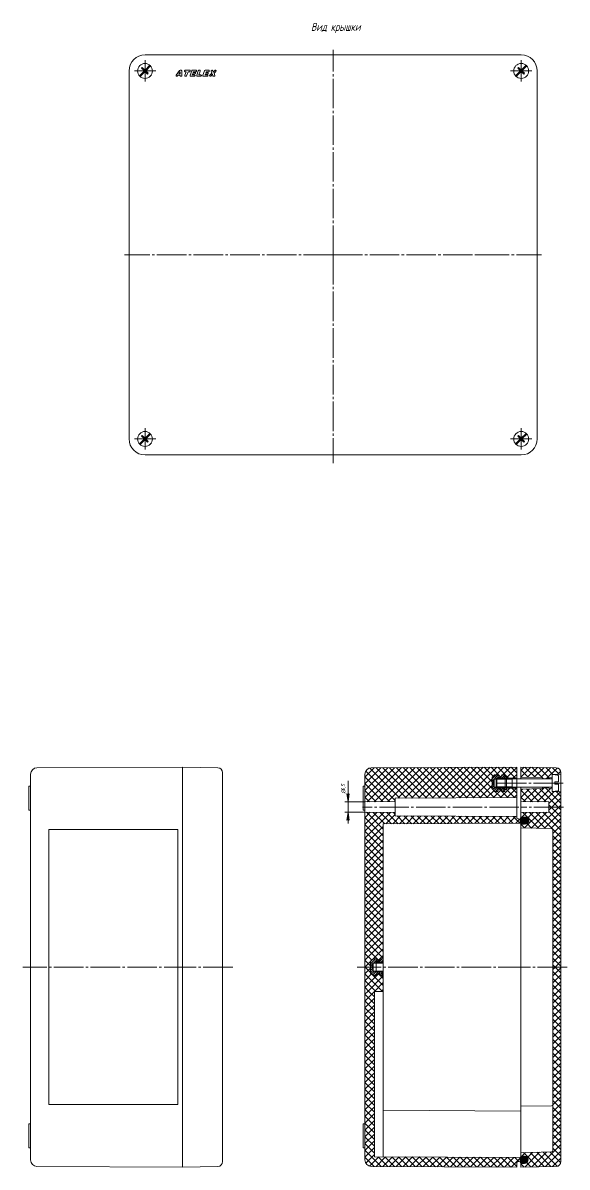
# Model space of a CAD drawing. Header units: millimetres. Extents: x -739 to 631, y -475 to 1399.
# Drawn here: x 291 to 631, y -125 to 590 of the extents above; entities that cross this region are included whole.
import ezdxf

# ---------------------------------------------------------------- set-up
doc = ezdxf.new("R2010")
doc.units = ezdxf.units.MM
for name, pattern in [('K5LT_AUXILIARY', [0]), ('K5LT_AXLED', [22.909525, 18.409525, -1.5, 1.5, -1.5]), ('K5LT_THIN', [0])]:
    doc.linetypes.add(name, pattern=pattern)
doc.styles.add('KDIMTEXTSTYLE', font='GOST_AU.SHX', dxfattribs={"width": 0.96, "oblique": 15, "height": 5})
doc.styles.add('KTEXTSTYLE', font='GOST_AU.SHX', dxfattribs={"width": 0.96, "height": 5})
doc.dimstyles.new('KDIMSTYLE (1.00)', dxfattribs={"dimtxt": 5, "dimasz": 1, "dimexe": 2, "dimexo": 0, "dimgap": 1, "dimtad": 1, "dimtxsty": 'KDIMTEXTSTYLE', "dimsah": 1, "dimcen": 0, "dimdle": 1, "dimadec": 0, "dimazin": 0, "dimtfac": 0.667, "dimtmove": 0, "dimatfit": 3, "dimfxl": 1, "dimtvp": 1, "dimtolj": 1, "dimtzin": 0, "dimarcsym": 0})
pattern_1 = [(45, (0, 0), (-2.12132, 2.12132), []), (135, (0, 0), (-2.12132, -2.12132), [])]
pattern_2 = [(45, (0, 0), (-0.7071068, 0.7071068), [])]
pattern_3 = [(45, (0, 0), (-0.21213204, 0.21213204), [])]

# ---------------------------------------------------------------- blocks, each defined once
blk = doc.blocks.new('U2')
at = {"color": 30, "linetype": 'K5LT_AXLED', "lineweight": 18, "true_color": 0xff8000}
for q in [(367.5, 566.65), (360.85, 560), (367.5, 553.35), (374.15, 560)]:
    blk.add_line((367.5, 560), q, dxfattribs=at)
blk = doc.blocks.new('U1')
at = {"color": 7, "linetype": 'K5LT_THIN', "lineweight": 18}
for p, q in [((367.09, 560.01), (364.01, 556.93)), ((367.51, 559.59), (364.43, 556.51)), ((365.35, 561.76), (365.77, 562.19)), ((365.35, 561.76), (367.09, 560.01)), ((365.77, 562.19), (367.54, 560.46)), ((367.51, 559.59), (369.08, 558.02)), ((370.57, 563.49), (367.54, 560.46)), ((370.99, 563.07), (367.96, 560.04)), ((367.96, 560.04), (369.54, 558.49)), ((369.08, 558.02), (369.54, 558.49)), ((371.06, 556.49), (371.09, 556.47)), ((371.46, 556.94), (371.48, 556.92))]:
    blk.add_line(p, q, dxfattribs=at)
blk.add_circle((367.5, 560), 4.65, dxfattribs=at)
blk.add_blockref('U2', (0, 0))
blk = doc.blocks.new('U4')
at = {"color": 30, "linetype": 'K5LT_AXLED', "lineweight": 18, "true_color": 0xff8000}
for q in [(602.5, 566.65), (595.85, 560), (602.5, 553.35), (609.15, 560)]:
    blk.add_line((602.5, 560), q, dxfattribs=at)
blk = doc.blocks.new('U3')
at = {"color": 7, "linetype": 'K5LT_THIN', "lineweight": 18}
for p, q in [((602.09, 560.01), (599.01, 556.93)), ((602.51, 559.59), (599.43, 556.51)), ((600.35, 561.76), (600.77, 562.19)), ((600.35, 561.76), (602.09, 560.01)), ((600.77, 562.19), (602.54, 560.46)), ((602.51, 559.59), (604.08, 558.02)), ((605.57, 563.49), (602.54, 560.46)), ((605.99, 563.07), (602.96, 560.04)), ((602.96, 560.04), (604.54, 558.49)), ((604.08, 558.02), (604.54, 558.49)), ((606.06, 556.49), (606.09, 556.47)), ((606.46, 556.94), (606.48, 556.92))]:
    blk.add_line(p, q, dxfattribs=at)
blk.add_circle((602.5, 560), 4.65, dxfattribs=at)
blk.add_blockref('U4', (0, 0))
blk = doc.blocks.new('U6')
at = {"color": 30, "linetype": 'K5LT_AXLED', "lineweight": 18, "true_color": 0xff8000}
for q in [(602.5, 336.65), (595.85, 330), (602.5, 323.35), (609.15, 330)]:
    blk.add_line((602.5, 330), q, dxfattribs=at)
blk = doc.blocks.new('U5')
at = {"color": 7, "linetype": 'K5LT_THIN', "lineweight": 18}
for p, q in [((602.09, 330.01), (599.01, 326.93)), ((602.51, 329.59), (599.43, 326.51)), ((600.35, 331.76), (600.77, 332.19)), ((600.35, 331.76), (602.09, 330.01)), ((600.77, 332.19), (602.54, 330.46)), ((602.51, 329.59), (604.08, 328.02)), ((605.57, 333.49), (602.54, 330.46)), ((605.99, 333.07), (602.96, 330.04)), ((602.96, 330.04), (604.54, 328.49)), ((604.08, 328.02), (604.54, 328.49)), ((606.06, 326.49), (606.09, 326.47)), ((606.46, 326.94), (606.48, 326.92))]:
    blk.add_line(p, q, dxfattribs=at)
blk.add_circle((602.5, 330), 4.65, dxfattribs=at)
blk.add_blockref('U6', (0, 0))
blk = doc.blocks.new('U8')
at = {"color": 30, "linetype": 'K5LT_AXLED', "lineweight": 18, "true_color": 0xff8000}
for q in [(367.5, 336.65), (360.85, 330), (367.5, 323.35), (374.15, 330)]:
    blk.add_line((367.5, 330), q, dxfattribs=at)
blk = doc.blocks.new('U7')
at = {"color": 7, "linetype": 'K5LT_THIN', "lineweight": 18}
for p, q in [((367.09, 330.01), (364.01, 326.93)), ((367.51, 329.59), (364.43, 326.51)), ((365.35, 331.76), (365.77, 332.19)), ((365.35, 331.76), (367.09, 330.01)), ((365.77, 332.19), (367.54, 330.46)), ((367.51, 329.59), (369.08, 328.02)), ((370.57, 333.49), (367.54, 330.46)), ((370.99, 333.07), (367.96, 330.04)), ((367.96, 330.04), (369.54, 328.49)), ((369.08, 328.02), (369.54, 328.49)), ((371.06, 326.49), (371.09, 326.47)), ((371.46, 326.94), (371.48, 326.92))]:
    blk.add_line(p, q, dxfattribs=at)
blk.add_circle((367.5, 330), 4.65, dxfattribs=at)
blk.add_blockref('U8', (0, 0))
blk = doc.blocks.new('U9')
at = {"color": 7, "linetype": 'K5LT_THIN', "lineweight": 18}
for p, q in [((386.96, 557.33), (389.05, 560.23)), ((389.46, 559.39), (388.7, 558.16)), ((388.7, 558.16), (389.36, 558.16)), ((389.09, 560.28), (389.05, 560.23)), ((389.38, 560.4), (389.09, 560.28)), ((389.36, 558.16), (389.46, 559.39)), ((389.38, 560.4), (390.1, 560.4)), ((390.38, 560.29), (390.1, 560.4)), ((390.5, 560.01), (390.38, 560.29)), ((390.5, 560.01), (390.56, 557.11)), ((392.17, 560.04), (392.2, 560.13)), ((392.17, 560.04), (392.19, 559.73)), ((392.19, 559.73), (392.42, 559.53)), ((392.3, 560.28), (392.2, 560.13)), ((392.59, 560.4), (392.3, 560.28)), ((392.36, 557.23), (393.15, 559.5)), ((392.42, 559.53), (392.55, 559.5)), ((393.15, 559.5), (392.55, 559.5)), ((392.59, 560.4), (395.29, 560.4)), ((394.38, 559.5), (393.5, 556.97)), ((395.26, 559.5), (394.38, 559.5)), ((395.26, 559.5), (395.54, 559.62)), ((395.42, 560.38), (395.29, 560.4)), ((395.65, 560.17), (395.42, 560.38)), ((395.54, 559.62), (395.64, 559.78)), ((395.63, 557.23), (396.64, 560.13)), ((395.67, 559.86), (395.64, 559.78)), ((395.67, 559.86), (395.65, 560.17)), ((396.73, 560.28), (396.64, 560.13)), ((397.02, 560.4), (396.73, 560.28)), ((397.22, 558.24), (396.99, 557.59)), ((397.02, 560.4), (399.29, 560.4)), ((398.67, 558.24), (397.22, 558.24)), ((397.65, 559.5), (397.48, 559)), ((397.48, 559), (398.66, 559)), ((399.26, 559.5), (397.65, 559.5)), ((398.76, 558.98), (398.66, 559)), ((398.67, 558.24), (398.96, 558.36)), ((399.01, 558.8), (398.76, 558.98)), ((398.96, 558.36), (399.05, 558.49)), ((399.05, 558.49), (399.01, 558.8)), ((399.26, 559.5), (399.54, 559.62)), ((399.42, 560.38), (399.29, 560.4)), ((399.65, 560.17), (399.42, 560.38)), ((399.54, 559.62), (399.64, 559.78)), ((399.67, 559.86), (399.64, 559.78)), ((399.67, 559.86), (399.65, 560.17)), ((399.78, 557.23), (400.78, 560.13)), ((400.88, 560.28), (400.78, 560.13)), ((401.16, 560.4), (400.88, 560.28)), ((401.92, 559.86), (401.15, 557.64)), ((401.16, 560.4), (401.54, 560.4)), ((401.67, 560.38), (401.54, 560.4)), ((401.91, 560.17), (401.67, 560.38)), ((401.92, 559.86), (401.91, 560.17)), ((403.63, 557.23), (404.63, 560.13)), ((404.73, 560.28), (404.63, 560.13)), ((405.02, 560.4), (404.73, 560.28)), ((405.22, 558.24), (404.99, 557.59)), ((405.02, 560.4), (407.28, 560.4)), ((406.67, 558.24), (405.22, 558.24)), ((405.65, 559.5), (405.48, 559)), ((405.48, 559), (406.65, 559)), ((407.25, 559.5), (405.65, 559.5)), ((406.76, 558.98), (406.65, 559)), ((406.67, 558.24), (406.96, 558.36)), ((407, 558.8), (406.76, 558.98)), ((406.96, 558.36), (407.04, 558.49)), ((407.04, 558.49), (407, 558.8)), ((407.25, 559.5), (407.54, 559.62)), ((407.42, 560.38), (407.28, 560.4)), ((407.65, 560.17), (407.42, 560.38)), ((407.54, 559.62), (407.64, 559.78)), ((407.67, 559.86), (407.64, 559.78)), ((407.67, 559.86), (407.65, 560.17)), ((407.92, 557.38), (409.14, 558.61)), ((409.66, 557.91), (408.58, 556.81)), ((408.86, 560.28), (408.75, 560)), ((408.75, 560), (408.76, 559.88)), ((409.14, 558.61), (408.76, 559.88)), ((409.15, 560.4), (408.86, 560.28)), ((409.15, 560.4), (409.54, 560.4)), ((409.75, 560.34), (409.54, 560.4)), ((409.93, 556.98), (409.66, 557.91)), ((409.93, 560.1), (409.75, 560.34)), ((409.93, 560.1), (410.15, 559.23)), ((410.15, 559.23), (411.09, 560.27)), ((411.78, 559.71), (410.7, 558.62)), ((410.7, 558.62), (411.12, 557.21)), ((411.1, 560.28), (411.09, 560.27)), ((411.39, 560.4), (411.1, 560.28)), ((411.39, 560.4), (411.49, 560.4)), ((411.77, 560.29), (411.49, 560.4)), ((411.89, 560), (411.77, 560.29)), ((411.78, 559.71), (411.89, 560)), ((386.96, 557.33), (386.89, 557.03)), ((386.89, 557.03), (387.05, 556.77)), ((387.05, 556.77), (387.29, 556.69)), ((387.49, 556.69), (387.29, 556.69)), ((387.49, 556.69), (387.77, 556.81)), ((387.77, 556.81), (387.82, 556.88)), ((388.12, 557.32), (387.82, 556.88)), ((389.35, 557.32), (388.12, 557.32)), ((389.34, 557.12), (389.35, 557.32)), ((389.34, 557.12), (389.44, 556.83)), ((389.44, 556.83), (389.72, 556.69)), ((389.72, 556.69), (389.74, 556.69)), ((390.15, 556.69), (389.74, 556.69)), ((390.15, 556.69), (390.44, 556.81)), ((390.44, 556.81), (390.56, 557.1)), ((390.56, 557.1), (390.56, 557.11)), ((392.36, 557.23), (392.38, 556.92)), ((392.38, 556.92), (392.61, 556.72)), ((392.61, 556.72), (392.74, 556.69)), ((393.12, 556.69), (392.74, 556.69)), ((393.12, 556.69), (393.41, 556.81)), ((393.41, 556.81), (393.5, 556.97)), ((395.63, 557.23), (395.65, 556.92)), ((395.65, 556.92), (395.88, 556.72)), ((395.88, 556.72), (396.02, 556.69)), ((398.33, 556.69), (396.02, 556.69)), ((396.99, 557.59), (398.36, 557.59)), ((398.33, 556.69), (398.62, 556.81)), ((398.49, 557.57), (398.36, 557.59)), ((398.73, 557.36), (398.49, 557.57)), ((398.62, 556.81), (398.71, 556.97)), ((398.74, 557.05), (398.71, 556.97)), ((398.74, 557.05), (398.73, 557.36)), ((399.78, 557.23), (399.8, 556.92)), ((399.8, 556.92), (400.03, 556.72)), ((400.03, 556.72), (400.16, 556.69)), ((402.28, 556.69), (400.16, 556.69)), ((401.15, 557.64), (402.33, 557.64)), ((402.28, 556.69), (402.57, 556.81)), ((402.46, 557.62), (402.33, 557.64)), ((402.69, 557.41), (402.46, 557.62)), ((402.57, 556.81), (402.66, 556.97)), ((402.71, 557.1), (402.66, 556.97)), ((402.71, 557.1), (402.69, 557.41)), ((403.63, 557.23), (403.65, 556.92)), ((403.65, 556.92), (403.88, 556.72)), ((403.88, 556.72), (404.01, 556.69)), ((406.33, 556.69), (404.01, 556.69)), ((404.99, 557.59), (406.36, 557.59)), ((406.33, 556.69), (406.62, 556.81)), ((406.49, 557.57), (406.36, 557.59)), ((406.72, 557.36), (406.49, 557.57)), ((406.62, 556.81), (406.71, 556.97)), ((406.74, 557.05), (406.71, 556.97)), ((406.74, 557.05), (406.72, 557.36)), ((407.92, 557.38), (407.8, 557.1)), ((407.8, 557.1), (407.92, 556.81)), ((407.92, 556.81), (408.21, 556.69)), ((408.29, 556.69), (408.21, 556.69)), ((408.29, 556.69), (408.58, 556.81)), ((408.58, 556.81), (408.58, 556.81)), ((409.93, 556.98), (410.12, 556.74)), ((410.12, 556.74), (410.32, 556.69)), ((410.73, 556.69), (410.32, 556.69)), ((410.73, 556.69), (411.02, 556.81)), ((411.02, 556.81), (411.13, 557.1)), ((411.13, 557.1), (411.12, 557.21))]:
    blk.add_line(p, q, dxfattribs=at)
blk = doc.blocks.new('U0')
at = {"color": 30, "linetype": 'K5LT_AXLED', "lineweight": 18, "true_color": 0xff8000}
for q in [(485, 573.160511), (354.731573, 445), (485, 314.964473), (615.101378, 445)]:
    blk.add_line((485, 445), q, dxfattribs=at)
at = {"color": 7, "linetype": 'K5LT_THIN', "lineweight": 18}
for p, q in [((367.5, 570), (485, 570)), ((602.5, 570), (485, 570)), ((357.5, 445), (357.5, 560)), ((612.5, 445), (612.5, 560)), ((357.5, 445), (357.5, 330)), ((573.52122, 445), (585.661751, 445)), ((612.5, 445), (612.5, 330)), ((367.5, 320), (485, 320)), ((602.5, 320), (485, 320))]:
    blk.add_line(p, q, dxfattribs=at)
for centre, start, end in [((367.5, 560), 90, 180), ((602.5, 560), 0, 90), ((367.5, 330), 180, 270), ((602.5, 330), 270, 0)]:
    blk.add_arc(centre, 10, start, end, dxfattribs=at)
for name in ['U1', 'U3', 'U9', 'U7', 'U5']:
    blk.add_blockref(name, (0, 0))
at = {"color": 7, "insert": (471.185085, 590), "char_height": 2.5, "attachment_point": 1, "style": 'KTEXTSTYLE'}
blk.add_mtext('\\H3.5;\\W0.965;\\Q15;\\Q15;\\H5.00;Вид крышки', dxfattribs=at)
blk = doc.blocks.new('D1')
at = {"transparency": 16777216}
for points in [[(494.32, 103.22), (494.98, 108.22), (494.32, 107.72), (493.67, 108.22)], [(494.98, 91.72), (494.32, 96.72), (493.67, 91.72), (494.32, 92.22)]]:
    blk.add_hatch(color=7, dxfattribs=at).paths.add_polyline_path(points)
at = {"color": 7, "linetype": 'K5LT_THIN', "lineweight": 18, "transparency": 16777216}
for p, q in [((494.32, 103.22), (494.32, 116.42)), ((494.32, 107.72), (493.67, 108.22)), ((493.67, 108.22), (494.32, 103.22)), ((494.32, 103.22), (494.32, 110.22)), ((494.32, 103.22), (494.98, 108.22)), ((494.98, 108.22), (494.32, 107.72)), ((504.82, 103.22), (492.32, 103.22)), ((494.32, 103.22), (494.32, 96.72)), ((504.82, 96.72), (492.32, 96.72)), ((494.32, 96.72), (493.67, 91.72)), ((494.98, 91.72), (494.32, 96.72)), ((494.32, 96.72), (494.32, 89.72)), ((493.67, 91.72), (494.32, 92.22)), ((494.32, 92.22), (494.98, 91.72))]:
    blk.add_line(p, q, dxfattribs=at)
at = {"color": 7, "transparency": 16777216, "char_height": 2.5, "attachment_point": 1, "rotation": 90, "style": 'KTEXTSTYLE'}
for s, insert in [('\\H3.5;\\W0.965;\\Q15;\\Q15;\\H2.50;∅', (490.03, 108.22)), ('\\H3.5;\\W0.965;\\Q15;\\Q15;\\H2.50;6,5', (490.03, 110))]:
    blk.add_mtext(s, dxfattribs=dict(at, insert=insert))
blk = doc.blocks.new('KDIMARROW_02')
blk.add_hatch(color=0).paths.add_polyline_path([(4.5, 0), (5, 0.66), (0, 0), (5, -0.66)])
at = {"color": 0, "linetype": 'K5LT_THIN', "lineweight": 18}
for p, q in [((0, 0), (-1, 0)), ((5, 0.66), (0, 0)), ((0, 0), (5, -0.66)), ((0, 0), (7, 0)), ((4.5, 0), (5, 0.66)), ((5, -0.66), (4.5, 0))]:
    blk.add_line(p, q, dxfattribs=at)
blk = doc.blocks.new('U11')
at = {"color": 7, "linetype": 'K5LT_THIN', "lineweight": 18}
for p, q in [((390.97, 124.97), (299.94, 124.5)), ((390.97, 124.97), (390.97, -125.03)), ((390.97, 124.97), (413.03, 124.53)), ((295.97, 120.5), (295.97, 112.97)), ((415.97, 121.53), (415.97, -0.03)), ((294.97, 112.97), (294.97, 97.97)), ((295.97, 112.97), (294.97, 112.97)), ((295.97, 97.97), (295.97, 112.97)), ((294.97, 97.97), (295.97, 97.97)), ((295.97, 97.97), (295.97, -0.03)), ((295.97, -102.03), (295.97, -0.03)), ((415.97, -121.59), (415.97, -0.03)), ((294.97, -113.03), (294.97, -98.03)), ((294.97, -98.03), (295.97, -98.03)), ((295.97, -120.56), (295.97, -102.03)), ((295.97, -113.03), (294.97, -113.03)), ((390.97, -125.03), (299.94, -124.56)), ((390.97, -125.03), (413.03, -124.59))]:
    blk.add_line(p, q, dxfattribs=at)
at = {"color": 232, "linetype": 'K5LT_AUXILIARY', "lineweight": 18, "true_color": 0xc52b79}
for p, q in [((307.47, 86), (307.47, -0.03)), ((307.47, 86), (387.97, 86)), ((387.97, 86), (387.97, -86)), ((307.47, -86), (307.47, -0.03)), ((307.47, -86), (387.97, -86))]:
    blk.add_line(p, q, dxfattribs=at)
at = {"color": 30, "linetype": 'K5LT_AXLED', "lineweight": 18, "true_color": 0xff8000}
for p, q in [((397.76, -0.03), (291.19, -0.03)), ((422.33, -0.03), (390.79, -0.03))]:
    blk.add_line(p, q, dxfattribs=at)
at = {"color": 7, "linetype": 'K5LT_THIN', "lineweight": 18}
for centre, radius, start, end in [((299.97, 120.5), 4, 90.44073, 180), ((412.97, 121.53), 3, 0, 88.85424), ((299.97, -120.56), 4, 180, 269.59143), ((412.97, -121.59), 3, 271.14576, 0)]:
    blk.add_arc(centre, radius, start, end, dxfattribs=at)
blk = doc.blocks.new('U10')
h = blk.add_hatch()
h.set_pattern_fill('', angle=45, style=0, pattern_type=0)
h.set_pattern_definition(pattern_1)
h.paths.add_polyline_path([(599.823, 105.967), (599.823, 111.717), (593.323, 111.867), (593.323, 110.967), (592.323, 110.967), (592.323, 109.767), (590.323, 109.767), (589.921, 111.267), (588.225, 111.267), (587.823, 109.767), (585.823, 109.767), (584.323, 111.267), (584.323, 114.967), (584.323, 118.667), (585.823, 120.167), (587.823, 120.167), (588.225, 118.667), (589.921, 118.667), (590.323, 120.167), (592.323, 120.167), (592.323, 118.967), (593.323, 118.967), (593.323, 118.067), (599.823, 118.217), (599.823, 124.967), (508.793, 124.498), (506.425, 123.699), (504.994, 121.653), (504.823, 120.498), (504.823, 112.967), (504.823, 103.217), (523.823, 103.467), (523.823, 105.467)])
h.paths.add_polyline_path([(516.323, 89.467), (602.323, 89.967), (602.323, 91.963), (599.823, 92.963), (599.823, 93.967), (523.823, 94.467), (523.823, 96.467), (504.823, 96.717), (504.823, -0.033), (508.323, -0.033), (508.323, 3.667), (510.323, 5.167), (512.323, 5.167), (512.225, 3.667), (513.921, 3.667), (514.323, 5.167), (516.323, 5.167)])
h.paths.add_polyline_path([(504.823, -15.251), (516.323, -15.251), (516.323, -5.233), (514.323, -5.233), (513.921, -3.733), (512.225, -3.733), (512.323, -5.233), (510.323, -5.233), (508.323, -3.733), (508.323, -0.033), (504.823, -0.033)])
h = blk.add_hatch()
h.set_pattern_fill('', angle=45, style=0, pattern_type=0)
h.set_pattern_definition(pattern_1)
h.paths.add_polyline_path([(602.323, 124.967), (602.323, 118.717), (615.823, 118.467), (615.823, 117.626), (616.723, 117.626), (621.823, 118.525), (621.823, 120.217), (627.323, 120.467), (627.323, 121.526), (626.55, 123.537), (624.629, 124.511), (624.383, 124.526)])
h.paths.add_polyline_path([(602.323, 111.217), (602.323, 103.367), (619.823, 103.217), (619.823, 99.967), (627.323, 99.967), (627.323, 109.467), (621.823, 109.717), (621.823, 111.409), (616.723, 112.308), (615.823, 112.308), (615.823, 111.467)])
h.paths.add_polyline_path([(621.348, 86.491), (622.048, 86.181), (622.323, 85.492), (622.323, -0.033), (627.323, -0.033), (627.323, 99.967), (619.823, 99.967), (619.823, 96.717), (602.323, 96.567), (602.323, 93.717), (604.573, 93.717), (606.164, 93.058), (606.823, 91.467), (606.164, 89.876), (604.573, 89.217), (602.323, 89.217), (602.323, 86.967)])
h = blk.add_hatch()
h.set_pattern_fill('', angle=45, style=0, pattern_type=0)
h.set_pattern_definition(pattern_2)
h.paths.add_polyline_path([(592.923, 117.967), (593.323, 118.367), (593.323, 118.967), (592.323, 118.967), (592.323, 120.167), (590.323, 120.167), (589.921, 118.667), (588.225, 118.667), (587.823, 120.167), (585.823, 120.167), (584.323, 118.667), (584.323, 114.967), (584.823, 114.967), (585.623, 117.467), (586.888, 117.467), (587.323, 117.967)])
h.paths.add_polyline_path([(587.323, 111.967), (586.888, 112.467), (585.623, 112.467), (584.823, 114.967), (584.323, 114.967), (584.323, 111.267), (585.823, 109.767), (587.823, 109.767), (588.225, 111.267), (589.921, 111.267), (590.323, 109.767), (592.323, 109.767), (592.323, 110.967), (593.323, 110.967), (593.323, 111.567), (592.923, 111.967)])
h = blk.add_hatch()
h.set_pattern_fill('', angle=45, style=0, pattern_type=0)
h.set_pattern_definition(pattern_3)
h.paths.add_polyline_path([(604.573, 93.717), (602.323, 93.717), (601.857, 90.867), (602.323, 89.217), (604.573, 89.217), (606.164, 89.876), (606.823, 91.467), (606.164, 93.058)])
h = blk.add_hatch()
h.set_pattern_fill('', angle=45, style=0, pattern_type=0)
h.set_pattern_definition(pattern_2)
h.paths.add_polyline_path([(516.323, 3.967), (516.323, 5.167), (514.323, 5.167), (513.921, 3.667), (512.225, 3.667), (512.323, 5.167), (510.323, 5.167), (508.323, 3.667), (508.323, -0.033), (509.323, -0.033), (510.123, 2.467), (511.388, 2.467), (511.823, 2.967), (516.323, 2.967)])
h.paths.add_polyline_path([(516.323, 2.967), (511.823, 2.967), (511.823, 2.467), (516.323, 2.467)])
h.paths.add_polyline_path([(516.323, -3.033), (511.823, -3.033), (511.388, -2.533), (510.123, -2.533), (509.323, -0.033), (508.323, -0.033), (508.323, -3.733), (510.323, -5.233), (512.323, -5.233), (512.225, -3.733), (513.921, -3.733), (514.323, -5.233), (516.323, -5.233), (516.323, -4.033)])
h.paths.add_polyline_path([(516.323, -2.533), (511.823, -2.533), (511.823, -3.033), (516.323, -3.033)])
h = blk.add_hatch()
h.set_pattern_fill('', angle=45, style=0, pattern_type=0)
h.set_pattern_definition(pattern_1)
h.paths.add_polyline_path([(627.323, -0.033), (622.323, -0.033), (622.323, -85.8), (622.323, -114.558), (622.03, -115.265), (621.348, -115.557), (602.323, -116.033), (602.323, -118.283), (604.573, -118.283), (606.164, -118.942), (606.823, -120.533), (606.164, -122.124), (604.573, -122.783), (602.323, -122.783), (602.323, -125.033), (624.383, -124.592), (626.378, -123.778), (627.313, -121.838), (627.323, -121.592)])
h = blk.add_hatch()
h.set_pattern_fill('', angle=45, style=0, pattern_type=0)
h.set_pattern_definition(pattern_1)
h.paths.add_polyline_path([(504.823, -102.033), (504.823, -120.562), (505.603, -122.935), (507.639, -124.383), (508.795, -124.562), (599.823, -125.033), (599.823, -122.033), (602.323, -121.033), (602.323, -119.052), (510.823, -118.533), (510.823, -15.251), (504.823, -15.251)])
h = blk.add_hatch()
h.set_pattern_fill('', angle=45, style=0, pattern_type=0)
h.set_pattern_definition(pattern_3)
h.paths.add_polyline_path([(604.573, -118.283), (602.323, -118.283), (601.857, -121.133), (602.323, -122.783), (604.573, -122.783), (606.164, -122.124), (606.823, -120.533), (606.164, -118.942)])
at = {"color": 7, "linetype": 'K5LT_THIN', "lineweight": 18}
for p, q in [((599.823, 124.967), (508.792, 124.498)), ((599.823, 124.967), (599.823, 92.963)), ((602.323, 117.626), (602.323, 124.967)), ((602.323, 124.967), (624.383, 124.526)), ((504.823, 120.498), (504.823, 112.967)), ((585.823, 120.167), (584.323, 118.667)), ((584.323, 118.667), (584.323, 114.967)), ((584.323, 111.267), (584.323, 114.967)), ((585.623, 117.467), (584.823, 114.967)), ((585.623, 112.467), (584.823, 114.967)), ((592.423, 117.467), (585.623, 117.467)), ((585.623, 117.467), (585.623, 114.967)), ((585.623, 112.467), (585.623, 114.967)), ((587.823, 120.167), (585.823, 120.167)), ((596.823, 117.967), (586.823, 117.967)), ((586.823, 111.967), (586.823, 117.967)), ((596.823, 117.323), (586.823, 117.323)), ((587.323, 117.967), (586.888, 117.467)), ((587.323, 117.967), (587.323, 114.967)), ((587.323, 111.967), (587.323, 114.967)), ((588.225, 118.667), (587.823, 120.167)), ((589.921, 118.667), (588.225, 118.667)), ((590.323, 120.167), (589.921, 118.667)), ((592.323, 120.167), (590.323, 120.167)), ((592.323, 118.967), (592.323, 120.167)), ((593.323, 118.967), (592.323, 118.967)), ((593.323, 118.367), (592.423, 117.467)), ((592.423, 117.467), (592.423, 114.967)), ((592.423, 112.467), (592.423, 114.967)), ((593.323, 114.967), (593.323, 118.967)), ((599.823, 118.217), (593.323, 118.067)), ((593.323, 118.067), (593.323, 111.867)), ((593.323, 114.967), (593.323, 110.967)), ((598.923, 117.626), (596.823, 117.967)), ((596.823, 111.967), (596.823, 117.967)), ((598.923, 117.626), (596.823, 117.323)), ((621.223, 117.626), (598.923, 117.626)), ((602.323, 118.717), (615.823, 118.467)), ((615.823, 118.467), (615.823, 117.626)), ((616.723, 117.626), (621.823, 118.525)), ((627.323, 120.467), (621.823, 120.217)), ((621.823, 120.217), (625.367, 119.907)), ((621.823, 120.217), (621.823, 109.717)), ((625.723, 115.717), (623.473, 115.717)), ((623.473, 115.717), (623.473, 114.217)), ((625.723, 119.518), (625.723, 115.717)), ((627.323, 121.526), (627.323, -0.033)), ((503.823, 112.967), (503.823, 97.967)), ((504.823, 112.967), (503.823, 112.967)), ((504.823, 97.967), (504.823, 112.967)), ((585.823, 109.767), (584.323, 111.267)), ((592.423, 112.467), (585.623, 112.467)), ((587.823, 109.767), (585.823, 109.767)), ((596.823, 112.611), (586.823, 112.611)), ((596.823, 111.967), (586.823, 111.967)), ((587.323, 111.967), (586.888, 112.467)), ((588.225, 111.267), (587.823, 109.767)), ((589.921, 111.267), (588.225, 111.267)), ((590.323, 109.767), (589.921, 111.267)), ((592.323, 109.767), (590.323, 109.767)), ((593.323, 110.967), (592.323, 110.967)), ((592.323, 110.967), (592.323, 109.767)), ((593.323, 111.567), (592.423, 112.467)), ((593.323, 111.867), (599.823, 111.717)), ((598.923, 112.308), (596.823, 112.611)), ((598.923, 112.308), (596.823, 111.967)), ((621.223, 112.308), (598.923, 112.308)), ((602.323, 93.717), (602.323, 112.308)), ((615.823, 111.467), (602.323, 111.217)), ((615.823, 112.308), (615.823, 111.467)), ((616.723, 112.308), (621.823, 111.409)), ((621.823, 109.717), (625.367, 110.027)), ((621.823, 109.717), (627.323, 109.467)), ((623.473, 114.217), (625.723, 114.217)), ((625.723, 110.416), (625.723, 114.217)), ((523.823, 103.467), (504.823, 103.217)), ((523.823, 105.467), (599.823, 105.967)), ((523.823, 105.467), (523.823, 94.467)), ((602.323, 103.367), (619.823, 103.217)), ((619.823, 103.217), (619.823, 96.717)), ((503.823, 97.967), (504.823, 97.967)), ((504.823, 97.967), (504.823, -0.033)), ((523.823, 96.467), (504.823, 96.717)), ((523.823, 94.467), (599.823, 93.967)), ((599.823, 92.963), (602.323, 91.963)), ((619.823, 96.717), (602.323, 96.567)), ((602.323, 93.717), (604.573, 93.717)), ((516.323, 89.467), (602.323, 89.967)), ((516.323, 89.467), (516.323, -0.033)), ((602.323, 91.963), (602.323, -0.033)), ((602.323, 89.217), (604.573, 89.217)), ((602.323, 86.967), (621.348, 86.491)), ((622.323, 85.734), (622.323, -0.033)), ((510.323, 5.167), (508.323, 3.667)), ((508.323, 3.667), (508.323, -0.033)), ((510.123, 2.467), (509.323, -0.033)), ((516.323, 2.467), (510.123, 2.467)), ((510.123, 2.467), (510.123, -0.033)), ((512.323, 5.167), (510.323, 5.167)), ((511.823, 2.967), (511.388, 2.467)), ((516.323, 2.967), (511.823, 2.967)), ((511.823, 2.967), (511.823, -0.033)), ((512.225, 3.667), (512.323, 5.167)), ((513.921, 3.667), (512.225, 3.667)), ((514.323, 5.167), (513.921, 3.667)), ((516.323, 5.167), (514.323, 5.167)), ((516.323, -4.033), (516.323, 3.967)), ((504.823, -102.033), (504.823, -0.033)), ((508.323, -3.733), (508.323, -0.033)), ((510.323, -5.233), (508.323, -3.733)), ((510.123, -2.533), (509.323, -0.033)), ((510.123, -2.533), (510.123, -0.033)), ((516.323, -2.533), (510.123, -2.533)), ((512.323, -5.233), (510.323, -5.233)), ((511.823, -3.033), (511.388, -2.533)), ((511.823, -3.033), (511.823, -0.033)), ((516.323, -3.033), (511.823, -3.033)), ((512.225, -3.733), (512.323, -5.233)), ((513.921, -3.733), (512.225, -3.733)), ((514.323, -5.233), (513.921, -3.733)), ((516.323, -5.233), (514.323, -5.233)), ((516.323, -118.564), (516.323, -0.033)), ((602.323, -121.033), (602.323, -0.033)), ((622.323, -85.8), (622.323, -0.033)), ((627.323, -121.592), (627.323, -0.033)), ((510.823, -118.533), (510.823, -15.251)), ((510.823, -15.251), (516.323, -15.251)), ((622.323, -114.558), (622.323, -85.8)), ((516.323, -89.533), (602.323, -90.033)), ((602.323, -87.033), (621.34, -86.799)), ((503.823, -113.033), (503.823, -98.033)), ((503.823, -98.033), (504.823, -98.033)), ((504.823, -120.562), (504.823, -102.033)), ((504.823, -113.033), (503.823, -113.033)), ((510.823, -118.533), (602.323, -119.052)), ((599.823, -122.033), (602.323, -121.033)), ((602.323, -116.033), (621.348, -115.557)), ((602.323, -118.283), (604.573, -118.283)), ((599.823, -125.033), (508.795, -124.562)), ((599.823, -125.033), (599.823, -122.033)), ((602.323, -122.783), (602.323, -125.033)), ((602.323, -122.783), (604.573, -122.783)), ((602.323, -125.033), (624.383, -124.592))]:
    blk.add_line(p, q, dxfattribs=at)
at = {"color": 30, "linetype": 'K5LT_AXLED', "lineweight": 18, "true_color": 0xff8000}
for p, q in [((628.656, 114.967), (585.067, 114.967)), ((601.022, 99.967), (503.28, 99.967)), ((628.85, 99.967), (602.323, 99.967)), ((606.616, -0.033), (500.046, -0.033)), ((631.187, -0.033), (599.648, -0.033))]:
    blk.add_line(p, q, dxfattribs=at)
at = {"color": 232, "linetype": 'K5LT_AUXILIARY', "lineweight": 18, "true_color": 0xc52b79}
for p, q in [((602.323, 93.717), (607.322, 93.717)), ((602.323, 93.717), (602.323, 92.037)), ((607.322, 93.717), (607.322, 89.548)), ((604.166, 92.037), (602.323, 92.037)), ((602.323, 90.523), (604.166, 90.523)), ((602.387, 89.548), (602.323, 90.523)), ((607.322, 89.548), (602.387, 89.548)), ((604.166, 90.523), (604.166, 92.037))]:
    blk.add_line(p, q, dxfattribs=at)
at = {"color": 7, "linetype": 'K5LT_THIN', "lineweight": 18}
for centre, radius, start, end in [((508.823, 120.498), 4, 90.440728, 180), ((624.323, 121.526), 3, 0, 88.854237), ((621.223, 118.226), 0.6, 269.999957, 0), ((625.333, 119.518), 0.39, 0, 85), ((621.223, 111.708), 0.6, 0, 90.000043), ((625.333, 110.416), 0.39, 275, 0), ((607.136, 91.467), 5.312, 154.942385, 205.057615), ((604.573, 91.467), 2.25, 270, 90), ((621.323, 85.492), 1, 0, 88.567904), ((621.323, -85.8), 1, 270.954841, 0), ((508.823, -120.562), 4, 180, 269.591435), ((607.136, -120.533), 5.312, 154.942385, 205.057615), ((604.573, -120.533), 2.25, 270, 90), ((621.323, -114.558), 1, 271.432096, 0), ((624.323, -121.592), 3, 271.145763, 0)]:
    blk.add_arc(centre, radius, start, end, dxfattribs=at)
at = {"color": 7}
dim = blk.add_linear_dim(base=(494.324, 103.217), p1=(504.823, 96.717), p2=(504.823, 103.217), angle=90, text='\\H2.5;\\W0.965;\\Q15;∅\\H2.5;\\W0.965;\\Q15;\\Q15;6,5', dimstyle='KDIMSTYLE (1.00)', override={"dimexo": 0, "dimblk1": 'KDIMARROW_02', "dimblk2": 'KDIMARROW_02', "dimse1": 0, "dimse2": 0, "dimclrt": 7, "dimtolj": 1}, dxfattribs=at)
dim.commit()
dim.dimension.update_dxf_attribs({"geometry": 'D1', "text_midpoint": (494.324, 111.318), "dimtype": 160})

msp = doc.modelspace()

# ---------------------------------------------------------------- block references
for name in ['U0', 'U11', 'U10']:
    msp.add_blockref(name, (0, 0))

doc.saveas('drawing.dxf')
